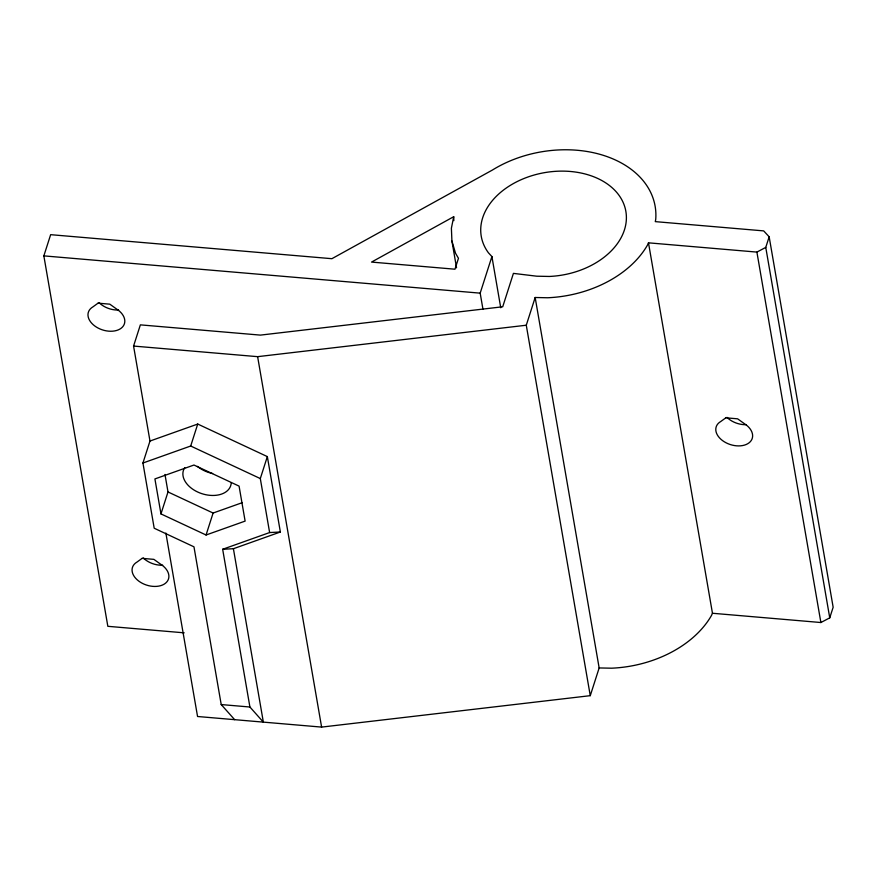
<?xml version="1.0" encoding="UTF-8"?>
<svg xmlns="http://www.w3.org/2000/svg" width="877" height="877" viewBox="0 0 877 877"><rect width="100%" height="100%" fill="white"/><g stroke="black" fill="none" stroke-linecap="round" stroke-linejoin="round"><path stroke-width="1.32" d="M451.918 241L455.525 253.245L458.463 258.309L454.966 269.206L371.541 262.08L453.705 216.707L451.392 228.228L451.918 241L456.544 267.814M184.192 632.832L107.838 626.31L43.85 255.876L50.647 234.674L331.89 258.693L492.435 170.028A103.08 73.021 -9.8 0 1 602.115 154.966A103.08 73.021 -9.8 0 1 655.722 219.436L655.283 221.629L763.692 230.892L769.162 236.801L833.15 607.246L829.752 617.846L820.883 622.527L712.464 613.264L711.51 615.424A103.08 73.021 -9.8 0 1 611.609 668.197L599.155 667.945L590.265 695.669L321.607 727.099L197.555 716.498L165.874 533.063M234.652 719.666L221.212 704.56L193.97 546.82L154.199 528.228L142.94 463.012L149.978 441.043L133.567 346.064L140.364 324.863L260.414 335.113L502.718 306.775L513.418 273.383L536.768 276.2L549.331 276.452A73.372 51.973 -9.8 0 0 625.904 211.609A73.372 51.973 -9.8 0 0 532.657 175.455A73.372 51.973 -9.8 0 0 488.467 252.85L491.909 256.566L500.745 307.761M160.962 513.911L154.911 478.93L193.97 465.029L239.081 486.121L245.121 521.102L206.062 535.003L160.962 513.911L168 491.953L164.975 474.457M142.94 463.012L190.693 446.02L197.731 424.051L267.342 456.599L280.366 531.999L233.403 548.717L222.659 549.276L249.912 707.015L263.352 722.122L233.403 548.717M206.062 535.003L213.1 513.034L242.085 502.729M222.659 549.276L269.623 532.558L260.305 478.568L267.342 456.599M482.975 309.307L480.179 293.148L491.909 256.566M590.265 695.669L526.277 325.224L535.167 297.5L547.621 297.763A103.08 73.021 -9.8 0 0 647.533 244.979L648.487 242.83L756.895 252.094L765.764 247.402L769.162 236.801M149.978 441.043L197.731 424.051M133.567 346.064L257.619 356.665L526.277 325.224M269.623 532.558L280.366 531.999M43.85 255.876L480.179 293.148M221.212 704.56L249.912 707.015M190.693 446.02L260.305 478.568M168 491.953L213.1 513.034M765.764 247.402L829.752 617.846M756.895 252.094L820.883 622.527M648.487 242.83L712.464 613.264M535.167 297.5L599.155 667.945M257.619 356.665L321.607 727.099M453.705 216.707L453.847 220.653M231.221 483.074A24.852 16.455 17.8 0 1 201.655 493.598A24.852 16.455 17.8 0 1 184.773 467.638M212.629 473.525A24.852 16.455 17.8 0 1 197.38 466.389M118.603 310.03A18.932 12.541 17.8 0 1 99.156 302.718M162.684 565.216A18.932 12.541 17.8 0 1 143.236 557.915M746.426 424.676A18.932 12.541 17.8 0 1 726.978 417.375M98.038 303.168L92.896 306.895A18.932 12.541 17.8 0 0 94.65 325.893A18.932 12.541 17.8 0 0 121.256 328.162A18.932 12.541 17.8 0 0 116.411 308.901L109.8 304.166L98.038 303.168M142.118 558.353L136.976 562.08A18.932 12.541 17.8 0 0 138.73 581.078A18.932 12.541 17.8 0 0 165.336 583.358A18.932 12.541 17.8 0 0 160.491 564.097L153.881 559.362L142.118 558.353M725.86 417.814L720.708 421.541A18.932 12.541 17.8 0 0 722.462 440.539A18.932 12.541 17.8 0 0 749.079 442.819A18.932 12.541 17.8 0 0 744.222 423.558L737.612 418.822L725.86 417.814"/></g></svg>
